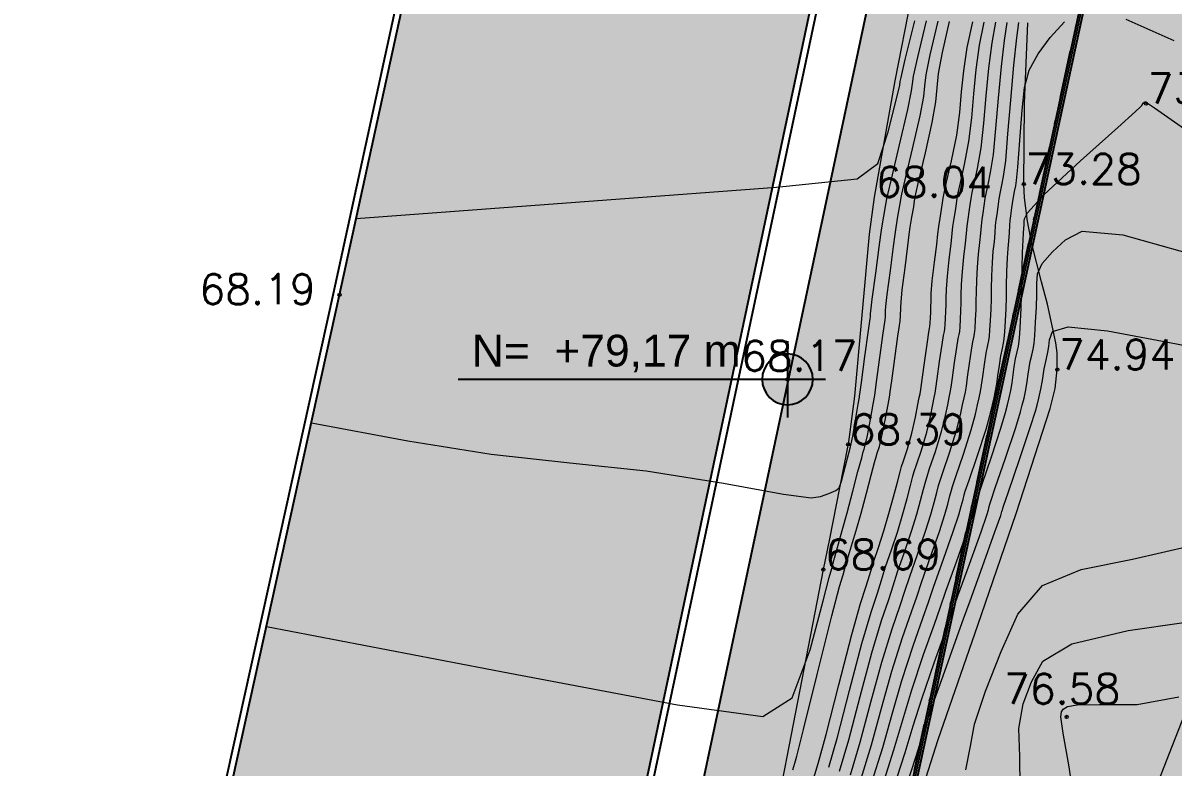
# Model space of a CAD drawing. Header units: inches. Extents: x 1286 to 7442, y -84 to 3420.
# Drawn here: x 1826.82 to 1863.02, y 208.4 to 231.84 of the extents above; entities that cross this region are included whole.
import ezdxf

# ---------------------------------------------------------------- set-up
doc = ezdxf.new("R2010")
doc.units = ezdxf.units.IN
doc.header["$LTSCALE"] = 3
doc.header["$MEASUREMENT"] = 0
doc.linetypes.add('DASHDOT', pattern=[1, 0.5, -0.25, 0, -0.25])
doc.layers.add('ARQ_ESQUADRIAS', color=3, linetype='Continuous', lineweight=5)
doc.layers.add('ARQ_TOPOGRAFIA', color=8, linetype='Continuous', lineweight=5)
for name, color, linetype in [('ARQ_HATCH', 8, 'Continuous'), ('ARQ_LIMITE', 6, 'DASHDOT'), ('ARQ_NÍVEIS', 160, 'Continuous'), ('ARQ_RUA', 250, 'Continuous'), ('ARQ_TEXTO', 133, 'Continuous')]:
    doc.layers.add(name, color=color, linetype=linetype)
doc.styles.add('1-500', font='arial.ttf', dxfattribs={"height": 1})
doc.styles.add('ROMAN', font='romans__.ttf', dxfattribs={"height": 0.75})

# ---------------------------------------------------------------- blocks, each defined once
blk = doc.blocks.new('n')
at = {"layer": 'ARQ_NÍVEIS'}
h = blk.add_hatch(color=256, dxfattribs=at)
h.dxf.hatch_style = 1
h.paths.add_polyline_path([(0.1, 0), (0, 0), (0, -0.1, 0.414214)])
h.paths.add_polyline_path([(0, 0.1, 0.414214), (-0.1, 0), (0, 0)])
blk.add_line((-0.15, 0), (1.2954, 0), dxfattribs=at)
at = {"layer": 'ARQ_NÍVEIS', "flags": 128}
blk.add_lwpolyline([(0, 0.15), (0, -0.15)], dxfattribs=at)
at = {"layer": 'ARQ_NÍVEIS'}
blk.add_circle((0, 0), 0.1, dxfattribs=at)

msp = doc.modelspace()

# ---------------------------------------------------------------- hatches: boundary and pattern name
at = {"layer": 'ARQ_HATCH', "transparency": 33554559}
h = msp.add_hatch(color=9, dxfattribs=at)
h.dxf.hatch_style = 1
edge = h.paths.add_edge_path()
edge.add_line((1806.504, 11.293), (1791.287, 14.6))
edge.add_line((1791.287, 14.6), (1796.219, 37.297))
edge.add_line((1796.219, 37.297), (1801.852, 63.155))
edge.add_line((1801.852, 63.155), (1809.764, 99.006))
edge.add_line((1809.764, 99.006), (1817.55, 134.379))
edge.add_line((1817.55, 134.379), (1822.677, 158.271))
edge.add_line((1822.677, 158.271), (1826.527, 176.002))
edge.add_line((1826.527, 176.002), (1831.586, 199.688))
edge.add_line((1831.586, 199.688), (1836.786, 223.275))
edge.add_line((1836.786, 223.275), (1840.065, 238.333))
edge.add_line((1840.065, 238.333), (1843.03, 252.125))
edge.add_line((1843.03, 252.125), (1845.037, 261.723))
edge.add_line((1845.037, 261.723), (1857.597, 260.472))
edge.add_line((1857.597, 260.472), (1840.84, 181.521))
edge.add_line((1840.84, 181.521), (1812.17, 46.849))
edge.add_arc((1816.083, 46.016), 4, 167.982, 267.2421)
edge.add_line((1815.89, 42.021), (1822.336, 41.71))
edge.add_line((1822.336, 41.71), (1842.888, 40.109))
edge.add_line((1842.888, 40.109), (1866.465, 39.914))
edge.add_line((1866.465, 39.914), (1866.158, 28.097))
edge.add_arc((1801.742, -6445.566), 6473.984, 89.4298998, 89.7323738)
edge.add_arc((1836.368, -252.101), 280.482, 90.89616, 92.2112)
edge.add_arc((1826.309, 8.433), 19.754, 92.2117, 97.167)
edge.add_arc((1828.171, -6.378), 34.681, 97.1673, 102.1246)
edge.add_arc((1826.384, 1.942), 26.172, 102.1247, 107.8305)
edge.add_arc((1827.748, -2.299), 30.626, 107.8305, 113.5369)
edge.add_arc((1820.807, 13.637), 13.245, 113.5372, 122.2153)
edge.add_arc((1820.855, 13.561), 13.334, 122.2153, 130.9005)
edge.add_arc((1820.51, 13.959), 12.807, 130.9005, 139.761)
edge.add_arc((1819.12, 15.135), 10.987, 139.7613, 148.6181)
edge.add_arc((1829.934, 8.54), 23.653, 148.6185, 154.6538)
edge.add_arc((1821.164, 12.694), 13.949, 154.6539, 160.6883)
edge.add_arc((1842.057, 5.372), 36.089, 160.6883, 164.439)
edge.add_arc((1835.687, 7.146), 29.476, 164.439, 168.1898)
edge.add_arc((1835.687, 7.146), 29.476, 168.1898, 171.912)
at = {"layer": 'ARQ_HATCH', "transparency": 33554534}
h = msp.add_hatch(color=124, dxfattribs=at)
h.dxf.hatch_style = 1
h.paths.add_polyline_path([(1862.415, 243.07), (1855.729, 243.289), (1842.542, 181.158), (1813.872, 46.487, 0.462383), (1815.974, 43.759), (1821.984, 43.469, 0.282847), (1824.976, 45.116), (1820.52, 45.132), (1819.731, 46.113), (1820.579, 50.022), (1821.002, 51.976)])
h = msp.add_hatch(color=124, dxfattribs=at)
h.dxf.hatch_style = 1
h.paths.add_polyline_path([(2009.917, 199.566), (2002.204, 209.665), (1990.773, 216.721), (1944.861, 233.38), (1920.697, 239.925), (1908.644, 241.353), (1862.514, 242.867), (1829.908, 92.41), (1845.859, 92.41), (1862.275, 148.835, -0.330467), (1864.173, 150.276), (1955.428, 151.28), (1955.437, 152.854), (2017.258, 152.854), (2016.956, 95.256), (1955.137, 95.636), (1955.142, 96.512), (1865.998, 97.062, -0.412407), (1865.004, 98.062), (1865.004, 92.51), (2015.225, 92.51, 0.41263), (2019.125, 96.389), (2019.452, 156.871), (2028.982, 160.101), (2029.767, 160.542), (2017.944, 181.551)])

# ---------------------------------------------------------------- linework, layer by layer
at = {"layer": 'ARQ_ESQUADRIAS'}
msp.add_lwpolyline([(1862.426, 242.86), (1821.056, 51.965), (1821.085, 51.958), (1862.455, 242.853)], dxfattribs=at)
at = {"layer": 'ARQ_LIMITE'}
msp.add_lwpolyline([(2056.769, 121.36), (2043.891, 127.382), (2037.172, 129.104), (2037.068, 147.977), (2018.123, 181.641), (2010.09, 199.669), (2002.341, 209.816), (1990.861, 216.902), (1967.983, 225.269), (1944.921, 233.571), (1920.735, 240.122), (1908.659, 241.553), (1862.415, 243.07), (1819.128, 43.327), (1856.893, 43.193), (1888.226, 42.531), (2013.662, 42.552), (2013.772, 51.782), (2018.174, 69.445), (2029.092, 73.439), (2033.345, 91.354), (2039.202, 93.554), (2044.83, 104.92), (2054.541, 109.975)], dxfattribs=at)
at = {"layer": 'ARQ_RUA'}
for points in [[(1791.091, 14.637), (1796.024, 37.339), (1801.656, 63.198), (1809.569, 99.049), (1817.355, 134.422), (1822.482, 158.313), (1826.332, 176.044), (1831.391, 199.73), (1836.591, 223.318), (1839.869, 238.375), (1842.834, 252.166), (1844.837, 261.743)], [(1791.287, 14.6), (1796.219, 37.297), (1801.852, 63.155), (1809.764, 99.006), (1817.55, 134.379), (1822.677, 158.271), (1826.527, 176.002), (1831.586, 199.688), (1836.786, 223.275), (1840.065, 238.333), (1843.03, 252.125), (1845.037, 261.723)], [(1862.372, 242.871), (1821.002, 51.976), (1821.139, 51.947), (1862.514, 242.867)]]:
    msp.add_lwpolyline(points, dxfattribs=at)
for points in [[(1826.873, 45.109, -0.334107), (1821.9, 41.731), (1815.89, 42.021, -0.462383), (1812.17, 46.849), (1840.84, 181.521), (1857.597, 260.472)], [(1826.661, 45.11, -0.330192), (1821.91, 41.931), (1815.9, 42.221, -0.462383), (1812.366, 46.807), (1841.035, 181.479), (1857.797, 260.452)], [(1824.976, 45.116, -0.282847), (1821.984, 43.469), (1815.974, 43.759, -0.462383), (1813.872, 46.487), (1842.542, 181.158), (1859.339, 260.298)]]:
    msp.add_lwpolyline(points, format="xyb", dxfattribs=at)
at = {"layer": 'ARQ_TOPOGRAFIA', "linetype": 'Continuous', "ltscale": 0.4}
for p, q in [((1855.023, 233.908, 67.484), (1854.261, 230.02, 67.772)), ((1858.347, 229.304, 73.082), (1858.448, 231.842, 72.885)), ((1854.261, 230.02, 67.772), (1853.618, 226.356, 68.042)), ((1858.327, 226.764, 73.279), (1858.347, 229.304, 73.082)), ((1858.344, 226.33, 73.4), (1858.327, 226.764, 73.279)), ((1853.618, 226.356, 68.042), (1853.46, 225.188, 68.095)), ((1858.437, 225.593, 73.607), (1858.344, 226.33, 73.4)), ((1858.578, 224.883, 73.809), (1858.437, 225.593, 73.607)), ((1853.46, 225.188, 68.095), (1853.225, 222.632, 68.21)), ((1858.883, 223.68, 74.156), (1858.578, 224.883, 73.809)), ((1859.071, 222.976, 74.359), (1858.883, 223.68, 74.156)), ((1853.225, 222.632, 68.21), (1852.992, 220.085, 68.325)), ((1859.331, 221.759, 74.707), (1859.071, 222.976, 74.359)), ((1859.373, 221.45, 74.793), (1859.331, 221.759, 74.707)), ((1859.38, 220.921, 74.94), (1859.373, 221.45, 74.793)), ((1859.308, 220.32, 74.951), (1859.38, 220.921, 74.94)), ((1859.155, 219.693, 74.963), (1859.308, 220.32, 74.951)), ((1852.992, 220.085, 68.325), (1852.797, 218.563, 68.394)), ((1858.09, 216.386, 75.029), (1859.155, 219.693, 74.963)), ((1852.791, 218.531, 68.396), (1852.526, 217.199, 68.496)), ((1852.797, 218.563, 68.394), (1852.791, 218.531, 68.396)), ((1852.526, 217.199, 68.496), (1852.205, 215.587, 68.616)), ((1856.874, 212.864, 75.1), (1858.09, 216.386, 75.029)), ((1852.205, 215.587, 68.616), (1852.014, 214.62, 68.688)), ((1852.014, 214.62, 68.688), (1850.861, 208.726, 69.07)), ((1862.465, 207.679, 76.956), (1864.704, 213.459, 75.926)), ((1855.631, 209.27, 75.172), (1856.874, 212.864, 75.1)), ((1854.453, 205.616, 75.244), (1855.631, 209.27, 75.172)), ((1850.861, 208.726, 69.07), (1848.954, 198.9, 69.706))]:
    msp.add_line(p, q, dxfattribs=at)
at = {"layer": 'ARQ_TOPOGRAFIA', "ltscale": 0.4}
for p, q in [((1854.596, 230.684), (1854.899, 231.909)), ((1854.986, 230.76), (1855.263, 231.902)), ((1855.376, 230.835), (1855.626, 231.895)), ((1855.766, 230.911), (1855.99, 231.888)), ((1856.546, 231.063), (1856.716, 231.875)), ((1856.936, 231.138), (1857.08, 231.868)), ((1857.326, 231.214), (1857.443, 231.861)), ((1857.716, 231.29), (1857.806, 231.855)), ((1858.106, 231.365), (1858.17, 231.848)), ((1859.151, 231.383), (1859.602, 231.872)), ((1861.542, 231.956), (1863.053, 231.288)), ((1858.015, 230.505), (1858.106, 231.365)), ((1858.777, 230.866), (1859.151, 231.383)), ((1856.435, 230.333), (1856.546, 231.063)), ((1856.83, 230.376), (1856.936, 231.138)), ((1857.225, 230.419), (1857.326, 231.214)), ((1857.62, 230.462), (1857.716, 231.29)), ((1854.461, 230.118), (1854.596, 230.684)), ((1854.856, 230.161), (1854.986, 230.76)), ((1855.251, 230.204), (1855.376, 230.835)), ((1855.645, 230.247), (1855.766, 230.911)), ((1858.496, 230.353), (1858.777, 230.866)), ((1855.596, 229.797), (1855.645, 230.247)), ((1856.369, 229.668), (1856.435, 230.333)), ((1856.755, 229.603), (1856.83, 230.376)), ((1857.141, 229.539), (1857.225, 230.419)), ((1857.527, 229.474), (1857.62, 230.462)), ((1857.914, 229.41), (1858.015, 230.505)), ((1858.349, 229.808), (1858.496, 230.353)), ((1854.312, 229.409), (1854.418, 229.878)), ((1854.418, 229.878), (1854.437, 229.991)), ((1854.437, 229.991), (1854.461, 230.118)), ((1854.795, 229.696), (1854.824, 229.926)), ((1854.824, 229.926), (1854.856, 230.161)), ((1855.21, 229.861), (1855.251, 230.204)), ((1854.674, 229.112), (1854.795, 229.696)), ((1855.059, 228.91), (1855.174, 229.527)), ((1855.174, 229.527), (1855.21, 229.861)), ((1855.553, 229.358), (1855.596, 229.797)), ((1856.311, 229.019), (1856.369, 229.668)), ((1856.69, 228.849), (1856.755, 229.603)), ((1857.07, 228.68), (1857.141, 229.539)), ((1858.274, 229.091), (1858.349, 229.808)), ((1854.06, 228.406), (1854.312, 229.409)), ((1855.445, 228.708), (1855.553, 229.358)), ((1857.449, 228.51), (1857.527, 229.474)), ((1857.828, 228.341), (1857.914, 229.41)), ((1861.846, 229.048), (1861.989, 229.181)), ((1861.989, 229.181), (1862.042, 229.242)), ((1862.042, 229.242), (1862.076, 229.288)), ((1862.076, 229.288), (1862.097, 229.318)), ((1862.097, 229.318), (1862.111, 229.336)), ((1862.111, 229.336), (1862.122, 229.349)), ((1862.122, 229.349), (1862.137, 229.355)), ((1862.137, 229.355), (1862.161, 229.351)), ((1862.161, 229.351), (1862.19, 229.338)), ((1862.173, 229.299), (1862.173, 229.299)), ((1862.19, 229.338), (1862.221, 229.317)), ((1862.221, 229.317), (1862.246, 229.296)), ((1862.246, 229.296), (1862.26, 229.285)), ((1862.26, 229.285), (1862.269, 229.278)), ((1862.269, 229.278), (1862.279, 229.271)), ((1862.279, 229.271), (1862.287, 229.266)), ((1862.287, 229.266), (1862.309, 229.25)), ((1862.309, 229.25), (1862.435, 229.162)), ((1862.435, 229.162), (1862.857, 228.868)), ((1854.415, 227.997), (1854.674, 229.112)), ((1854.824, 227.873), (1855.059, 228.91)), ((1856.215, 228.305), (1856.311, 229.019)), ((1856.6, 228.103), (1856.69, 228.849)), ((1858.204, 228.14), (1858.274, 229.091)), ((1861.283, 228.547), (1861.846, 229.048)), ((1862.857, 228.868), (1864.105, 227.996)), ((1855.234, 227.748), (1855.445, 228.708)), ((1856.985, 227.901), (1857.07, 228.68)), ((1857.37, 227.699), (1857.449, 228.51)), ((1860.11, 227.497), (1861.283, 228.547)), ((1853.727, 227.407), (1854.06, 228.406)), ((1856.053, 227.499), (1856.215, 228.305)), ((1856.462, 227.375), (1856.6, 228.103)), ((1857.756, 227.497), (1857.828, 228.341)), ((1858.141, 227.295), (1858.204, 228.14)), ((1854.157, 226.919), (1854.415, 227.997)), ((1854.591, 226.895), (1854.824, 227.873)), ((1855.026, 226.871), (1855.234, 227.748)), ((1856.872, 227.25), (1856.985, 227.901)), ((1853.076, 226.925), (1853.727, 227.407)), ((1855.896, 226.824), (1856.053, 227.499)), ((1856.33, 226.8), (1856.462, 227.375)), ((1857.281, 227.126), (1857.37, 227.699)), ((1857.691, 227.001), (1857.756, 227.497)), ((1858.954, 226.422), (1860.11, 227.497)), ((1856.765, 226.776), (1856.872, 227.25)), ((1857.2, 226.753), (1857.281, 227.126)), ((1857.635, 226.729), (1857.691, 227.001)), ((1858.1, 226.877), (1858.141, 227.295)), ((1845.199, 226.265), (1850.545, 226.667)), ((1850.545, 226.667), (1853.076, 226.925)), ((1854.042, 226.439), (1854.157, 226.919)), ((1854.485, 226.449), (1854.591, 226.895)), ((1854.929, 226.459), (1855.026, 226.871)), ((1855.816, 226.478), (1855.896, 226.824)), ((1856.259, 226.488), (1856.33, 226.8)), ((1856.703, 226.498), (1856.765, 226.776)), ((1857.146, 226.508), (1857.2, 226.753)), ((1857.59, 226.518), (1857.635, 226.729)), ((1858.033, 226.527), (1858.07, 226.705)), ((1858.07, 226.705), (1858.1, 226.877)), ((1858.327, 226.764), (1858.327, 226.764)), ((1837.31, 225.678), (1845.199, 226.265)), ((1853.984, 226.125), (1854.015, 226.303)), ((1854.015, 226.303), (1854.022, 226.351)), ((1854.022, 226.351), (1854.042, 226.439)), ((1854.422, 226.085), (1854.452, 226.27)), ((1854.452, 226.27), (1854.463, 226.344)), ((1854.463, 226.344), (1854.485, 226.449)), ((1854.89, 226.238), (1854.904, 226.338)), ((1854.904, 226.338), (1854.929, 226.459)), ((1855.765, 226.173), (1855.787, 226.324)), ((1855.787, 226.324), (1855.816, 226.478)), ((1856.202, 226.14), (1856.228, 226.318)), ((1856.228, 226.318), (1856.259, 226.488)), ((1856.64, 226.108), (1856.669, 226.311)), ((1856.669, 226.311), (1856.703, 226.498)), ((1857.077, 226.075), (1857.11, 226.304)), ((1857.11, 226.304), (1857.146, 226.508)), ((1857.515, 226.043), (1857.551, 226.298)), ((1857.551, 226.298), (1857.59, 226.518)), ((1857.952, 226.01), (1857.992, 226.291)), ((1857.992, 226.291), (1858.033, 226.527)), ((1858.438, 225.854), (1858.954, 226.422)), ((1853.92, 225.756), (1853.984, 226.125)), ((1854.362, 225.74), (1854.422, 226.085)), ((1854.805, 225.724), (1854.859, 226.045)), ((1854.859, 226.045), (1854.89, 226.238)), ((1855.689, 225.693), (1855.734, 225.965)), ((1855.734, 225.965), (1855.765, 226.173)), ((1856.131, 225.677), (1856.171, 225.924)), ((1856.171, 225.924), (1856.202, 226.14)), ((1856.608, 225.884), (1856.64, 226.108)), ((1857.046, 225.844), (1857.077, 226.075)), ((1857.483, 225.804), (1857.515, 226.043)), ((1857.92, 225.764), (1857.952, 226.01)), ((1853.857, 225.389), (1853.92, 225.756)), ((1854.304, 225.397), (1854.362, 225.74)), ((1854.752, 225.406), (1854.805, 225.724)), ((1855.648, 225.423), (1855.689, 225.693)), ((1856.095, 225.432), (1856.131, 225.677)), ((1856.543, 225.44), (1856.574, 225.661)), ((1856.574, 225.661), (1856.608, 225.884)), ((1856.991, 225.449), (1857.016, 225.645)), ((1857.016, 225.645), (1857.046, 225.844)), ((1857.438, 225.457), (1857.458, 225.629)), ((1857.458, 225.629), (1857.483, 225.804)), ((1857.886, 225.466), (1857.9, 225.613)), ((1857.9, 225.613), (1857.92, 225.764)), ((1858.334, 225.475), (1858.342, 225.59)), ((1858.342, 225.59), (1858.35, 225.665)), ((1858.35, 225.665), (1858.438, 225.854)), ((1853.822, 225.164), (1853.857, 225.389)), ((1854.223, 224.794), (1854.271, 225.172)), ((1854.271, 225.172), (1854.304, 225.397)), ((1854.677, 224.816), (1854.721, 225.179)), ((1854.721, 225.179), (1854.752, 225.406)), ((1855.584, 224.859), (1855.621, 225.194)), ((1855.621, 225.194), (1855.648, 225.423)), ((1856.037, 224.881), (1856.071, 225.202)), ((1856.071, 225.202), (1856.095, 225.432)), ((1856.491, 224.903), (1856.521, 225.21)), ((1856.521, 225.21), (1856.543, 225.44)), ((1856.944, 224.925), (1856.971, 225.217)), ((1856.971, 225.217), (1856.991, 225.449)), ((1857.398, 224.947), (1857.42, 225.225)), ((1857.42, 225.225), (1857.438, 225.457)), ((1857.851, 224.968), (1857.87, 225.232)), ((1857.87, 225.232), (1857.886, 225.466)), ((1858.305, 224.99), (1858.32, 225.24)), ((1858.32, 225.24), (1858.334, 225.475)), ((1859.639, 225.002), (1860.158, 225.278)), ((1860.158, 225.278), (1861.445, 225.164)), ((1853.77, 224.772), (1853.822, 225.164)), ((1854.588, 224.129), (1854.677, 224.816)), ((1855.514, 224.302), (1855.584, 224.859)), ((1855.977, 224.388), (1856.037, 224.881)), ((1856.44, 224.474), (1856.491, 224.903)), ((1856.903, 224.56), (1856.944, 224.925)), ((1857.366, 224.646), (1857.398, 224.947)), ((1857.829, 224.732), (1857.851, 224.968)), ((1858.282, 224.583), (1858.292, 224.819)), ((1858.292, 224.819), (1858.305, 224.99)), ((1859.226, 224.629), (1859.639, 225.002)), ((1861.445, 225.164), (1863.936, 224.467)), ((1853.663, 223.957), (1853.77, 224.772)), ((1854.126, 224.043), (1854.223, 224.794)), ((1856.391, 224.006), (1856.44, 224.474)), ((1856.864, 224.15), (1856.903, 224.56)), ((1857.337, 224.295), (1857.366, 224.646)), ((1857.809, 224.439), (1857.829, 224.732)), ((1858.271, 224.151), (1858.282, 224.583)), ((1858.899, 224.261), (1859.226, 224.629)), ((1854.501, 223.429), (1854.588, 224.129)), ((1855.446, 223.718), (1855.514, 224.302)), ((1855.919, 223.862), (1855.977, 224.388)), ((1856.842, 223.735), (1856.864, 224.15)), ((1857.319, 223.874), (1857.337, 224.295)), ((1857.795, 224.013), (1857.809, 224.439)), ((1858.262, 223.657), (1858.271, 224.151)), ((1858.76, 223.939), (1858.899, 224.261)), ((1853.555, 223.141), (1853.663, 223.957)), ((1854.028, 223.285), (1854.126, 224.043)), ((1855.413, 223.32), (1855.446, 223.718)), ((1855.89, 223.458), (1855.919, 223.862)), ((1856.366, 223.597), (1856.391, 224.006)), ((1856.834, 223.367), (1856.842, 223.735)), ((1857.31, 223.464), (1857.319, 223.874)), ((1857.786, 223.56), (1857.795, 224.013)), ((1858.736, 223.631), (1858.76, 223.939)), ((1854.461, 223.043), (1854.501, 223.429)), ((1855.882, 223.173), (1855.89, 223.458)), ((1856.358, 223.27), (1856.366, 223.597)), ((1856.829, 223.075), (1856.834, 223.367)), ((1857.305, 223.133), (1857.31, 223.464)), ((1857.78, 223.192), (1857.786, 223.56)), ((1858.256, 223.25), (1858.262, 223.657)), ((1858.731, 223.293), (1858.736, 223.631)), ((1836.787, 223.276), (1836.787, 223.276)), ((1853.508, 222.765), (1853.555, 223.141)), ((1853.984, 222.904), (1854.028, 223.285)), ((1854.453, 222.882), (1854.461, 223.043)), ((1855.403, 222.9), (1855.405, 223.076)), ((1855.405, 223.076), (1855.413, 223.32)), ((1855.878, 222.958), (1855.882, 223.173)), ((1856.347, 222.778), (1856.354, 223.016)), ((1856.354, 223.016), (1856.358, 223.27)), ((1856.822, 222.8), (1856.829, 223.075)), ((1857.296, 222.822), (1857.305, 223.133)), ((1857.771, 222.844), (1857.78, 223.192)), ((1858.245, 222.866), (1858.256, 223.25)), ((1858.72, 222.888), (1858.731, 223.293)), ((1853.499, 222.621), (1853.5, 222.645)), ((1853.5, 222.645), (1853.501, 222.666)), ((1853.501, 222.688), (1853.508, 222.765)), ((1853.501, 222.666), (1853.501, 222.688)), ((1853.972, 222.602), (1853.975, 222.667)), ((1853.975, 222.667), (1853.976, 222.724)), ((1853.976, 222.724), (1853.977, 222.785)), ((1853.977, 222.785), (1853.984, 222.904)), ((1854.444, 222.583), (1854.449, 222.689)), ((1854.449, 222.689), (1854.452, 222.783)), ((1854.452, 222.783), (1854.453, 222.882)), ((1855.389, 222.546), (1855.398, 222.733)), ((1855.398, 222.733), (1855.403, 222.9)), ((1855.862, 222.527), (1855.873, 222.755)), ((1855.873, 222.755), (1855.878, 222.958)), ((1856.335, 222.508), (1856.347, 222.778)), ((1856.807, 222.489), (1856.822, 222.8)), ((1857.28, 222.47), (1857.296, 222.822)), ((1857.752, 222.452), (1857.771, 222.844)), ((1858.225, 222.433), (1858.245, 222.866)), ((1858.698, 222.414), (1858.72, 222.888)), ((1853.436, 222.153), (1853.486, 222.518)), ((1853.486, 222.518), (1853.495, 222.579)), ((1853.495, 222.579), (1853.497, 222.587)), ((1853.497, 222.587), (1853.498, 222.6)), ((1853.498, 222.6), (1853.499, 222.621)), ((1853.899, 222.064), (1853.949, 222.414)), ((1853.949, 222.414), (1853.961, 222.486)), ((1853.961, 222.486), (1853.965, 222.51)), ((1853.965, 222.51), (1853.968, 222.545)), ((1853.968, 222.545), (1853.972, 222.602)), ((1854.362, 221.975), (1854.412, 222.31)), ((1854.412, 222.31), (1854.427, 222.394)), ((1854.427, 222.394), (1854.433, 222.433)), ((1854.433, 222.433), (1854.438, 222.49)), ((1854.438, 222.49), (1854.444, 222.583)), ((1855.358, 222.21), (1855.37, 222.278)), ((1855.37, 222.278), (1855.379, 222.38)), ((1855.379, 222.38), (1855.389, 222.546)), ((1855.838, 222.201), (1855.849, 222.325)), ((1855.849, 222.325), (1855.862, 222.527)), ((1856.307, 222.124), (1856.32, 222.269)), ((1856.32, 222.269), (1856.335, 222.508)), ((1856.79, 222.214), (1856.807, 222.489)), ((1857.26, 222.159), (1857.28, 222.47)), ((1857.731, 222.104), (1857.752, 222.452)), ((1858.201, 222.049), (1858.225, 222.433)), ((1858.671, 221.994), (1858.698, 222.414)), ((1853.326, 221.333), (1853.436, 222.153)), ((1853.796, 221.301), (1853.899, 222.064)), ((1854.266, 221.269), (1854.362, 221.975)), ((1855.289, 221.797), (1855.337, 222.102)), ((1855.337, 222.102), (1855.358, 222.21)), ((1855.752, 221.707), (1855.8, 221.998)), ((1855.8, 221.998), (1855.824, 222.117)), ((1855.824, 222.117), (1855.838, 222.201)), ((1856.262, 221.894), (1856.29, 222.025)), ((1856.29, 222.025), (1856.307, 222.124)), ((1856.725, 221.79), (1856.756, 221.933)), ((1856.756, 221.933), (1856.775, 222.046)), ((1856.775, 222.046), (1856.79, 222.214)), ((1857.222, 221.841), (1857.243, 221.969)), ((1857.243, 221.969), (1857.26, 222.159)), ((1857.712, 221.892), (1857.731, 222.104)), ((1858.18, 221.814), (1858.201, 222.049)), ((1858.649, 221.737), (1858.671, 221.994)), ((1859.137, 221.855), (1859.225, 222.116)), ((1859.225, 222.116), (1859.727, 222.264)), ((1859.727, 222.264), (1860.96, 222.136)), ((1860.96, 222.136), (1862.859, 221.781)), ((1855.206, 221.204), (1855.289, 221.797)), ((1855.676, 221.172), (1855.752, 221.707)), ((1856.146, 221.14), (1856.215, 221.618)), ((1856.215, 221.618), (1856.262, 221.894)), ((1856.678, 221.529), (1856.725, 221.79)), ((1857.141, 221.44), (1857.188, 221.686)), ((1857.188, 221.686), (1857.222, 221.841)), ((1857.605, 221.351), (1857.651, 221.582)), ((1857.651, 221.582), (1857.688, 221.748)), ((1857.688, 221.748), (1857.712, 221.892)), ((1858.113, 221.478), (1858.154, 221.656)), ((1858.154, 221.656), (1858.18, 221.814)), ((1858.576, 221.374), (1858.619, 221.564)), ((1858.619, 221.564), (1858.649, 221.737)), ((1859.085, 221.472), (1859.116, 221.649)), ((1859.116, 221.649), (1859.137, 221.855)), ((1862.859, 221.781), (1865.162, 221.331)), ((1853.215, 220.513), (1853.326, 221.333)), ((1853.693, 220.537), (1853.796, 221.301)), ((1854.171, 220.561), (1854.266, 221.269)), ((1855.126, 220.609), (1855.206, 221.204)), ((1856.617, 221.108), (1856.678, 221.529)), ((1857.087, 221.076), (1857.141, 221.44)), ((1857.557, 221.044), (1857.605, 221.351)), ((1858.027, 221.011), (1858.068, 221.262)), ((1858.068, 221.262), (1858.113, 221.478)), ((1858.531, 221.172), (1858.576, 221.374)), ((1858.994, 221.083), (1859.039, 221.27)), ((1859.039, 221.27), (1859.085, 221.472)), ((1855.603, 220.632), (1855.676, 221.172)), ((1856.081, 220.656), (1856.146, 221.14)), ((1856.558, 220.68), (1856.617, 221.108)), ((1857.036, 220.704), (1857.087, 221.076)), ((1857.513, 220.728), (1857.557, 221.044)), ((1857.991, 220.752), (1858.027, 221.011)), ((1858.468, 220.776), (1858.497, 220.979)), ((1858.497, 220.979), (1858.531, 221.172)), ((1858.946, 220.8), (1858.967, 220.947)), ((1858.967, 220.947), (1858.994, 221.083)), ((1859.38, 220.921), (1859.38, 220.921)), ((1850.889, 220.611), (1850.889, 220.611)), ((1853.167, 220.15), (1853.215, 220.513)), ((1853.646, 220.185), (1853.693, 220.537)), ((1854.124, 220.221), (1854.171, 220.561)), ((1855.082, 220.292), (1855.126, 220.609)), ((1855.561, 220.327), (1855.603, 220.632)), ((1856.04, 220.363), (1856.081, 220.656)), ((1856.519, 220.398), (1856.558, 220.68)), ((1856.998, 220.434), (1857.036, 220.704)), ((1857.439, 220.248), (1857.477, 220.469)), ((1857.477, 220.469), (1857.513, 220.728)), ((1857.914, 220.265), (1857.956, 220.505)), ((1857.956, 220.505), (1857.991, 220.752)), ((1858.39, 220.283), (1858.435, 220.54)), ((1858.435, 220.54), (1858.468, 220.776)), ((1858.865, 220.3), (1858.914, 220.576)), ((1858.914, 220.576), (1858.946, 220.8)), ((1853.158, 220.091), (1853.167, 220.15)), ((1853.622, 220.05), (1853.634, 220.109)), ((1853.634, 220.109), (1853.646, 220.185)), ((1854.093, 220.047), (1854.11, 220.126)), ((1854.11, 220.126), (1854.124, 220.221)), ((1855.035, 220.042), (1855.061, 220.161)), ((1855.061, 220.161), (1855.082, 220.292)), ((1855.506, 220.039), (1855.536, 220.178)), ((1855.536, 220.178), (1855.561, 220.327)), ((1855.977, 220.037), (1856.012, 220.196)), ((1856.012, 220.196), (1856.04, 220.363)), ((1856.448, 220.034), (1856.487, 220.213)), ((1856.487, 220.213), (1856.519, 220.398)), ((1856.919, 220.032), (1856.963, 220.231)), ((1856.963, 220.231), (1856.998, 220.434)), ((1857.39, 220.029), (1857.439, 220.248)), ((1857.861, 220.027), (1857.914, 220.265)), ((1858.332, 220.024), (1858.39, 220.283)), ((1858.803, 220.022), (1858.865, 220.3)), ((1853.027, 219.327), (1853.113, 219.828)), ((1853.113, 219.828), (1853.151, 220.052)), ((1853.151, 220.052), (1853.158, 220.091)), ((1853.499, 219.351), (1853.582, 219.826)), ((1853.582, 219.826), (1853.622, 220.05)), ((1853.972, 219.375), (1854.052, 219.824)), ((1854.052, 219.824), (1854.093, 220.047)), ((1854.917, 219.423), (1854.991, 219.819)), ((1854.991, 219.819), (1855.035, 220.042)), ((1855.389, 219.447), (1855.46, 219.817)), ((1855.46, 219.817), (1855.506, 220.039)), ((1855.862, 219.471), (1855.93, 219.814)), ((1855.93, 219.814), (1855.977, 220.037)), ((1856.335, 219.495), (1856.4, 219.812)), ((1856.4, 219.812), (1856.448, 220.034)), ((1856.807, 219.519), (1856.869, 219.809)), ((1856.869, 219.809), (1856.919, 220.032)), ((1857.28, 219.543), (1857.339, 219.807)), ((1857.339, 219.807), (1857.39, 220.029)), ((1857.752, 219.567), (1857.808, 219.805)), ((1857.808, 219.805), (1857.861, 220.027)), ((1858.225, 219.591), (1858.278, 219.802)), ((1858.278, 219.802), (1858.332, 220.024)), ((1858.697, 219.615), (1858.747, 219.8)), ((1858.747, 219.8), (1858.803, 220.022)), ((1853.872, 218.871), (1853.972, 219.375)), ((1854.805, 218.922), (1854.917, 219.423)), ((1855.271, 218.947), (1855.389, 219.447)), ((1855.738, 218.972), (1855.862, 219.471)), ((1856.204, 218.997), (1856.335, 219.495)), ((1856.671, 219.022), (1856.807, 219.519)), ((1857.137, 219.047), (1857.28, 219.543)), ((1857.604, 219.072), (1857.752, 219.567)), ((1858.07, 219.097), (1858.225, 219.591)), ((1858.536, 219.122), (1858.697, 219.615)), ((1835.899, 219.247), (1838.937, 218.672)), ((1852.939, 218.821), (1853.027, 219.327)), ((1853.406, 218.846), (1853.499, 219.351)), ((1856.424, 218.254), (1856.671, 219.022)), ((1856.865, 218.213), (1857.137, 219.047)), ((1857.306, 218.171), (1857.604, 219.072)), ((1857.747, 218.13), (1858.07, 219.097)), ((1858.188, 218.089), (1858.536, 219.122)), ((1838.937, 218.672), (1841.56, 218.256)), ((1852.896, 218.585), (1852.939, 218.821)), ((1853.337, 218.544), (1853.406, 218.846)), ((1853.778, 218.502), (1853.872, 218.871)), ((1854.66, 218.42), (1854.805, 218.922)), ((1855.101, 218.378), (1855.271, 218.947)), ((1855.542, 218.337), (1855.738, 218.972)), ((1855.983, 218.296), (1856.204, 218.997)), ((1852.797, 218.563), (1852.797, 218.563)), ((1852.818, 218.286), (1852.871, 218.487)), ((1852.871, 218.487), (1852.883, 218.532)), ((1852.883, 218.532), (1852.896, 218.585)), ((1853.222, 218.141), (1853.272, 218.331)), ((1853.272, 218.331), (1853.296, 218.41)), ((1853.296, 218.41), (1853.337, 218.544)), ((1853.674, 218.176), (1853.71, 218.288)), ((1853.71, 218.288), (1853.778, 218.502)), ((1854.536, 218.044), (1854.66, 218.42)), ((1854.949, 217.922), (1855.101, 218.378)), ((1855.362, 217.8), (1855.542, 218.337)), ((1855.775, 217.678), (1855.983, 218.296)), ((1841.56, 218.256), (1844.037, 217.986)), ((1844.037, 217.986), (1846.439, 217.727)), ((1852.702, 217.847), (1852.818, 218.286)), ((1853.106, 217.705), (1853.222, 218.141)), ((1853.52, 217.596), (1853.625, 217.995)), ((1853.625, 217.995), (1853.674, 218.176)), ((1854.477, 217.865), (1854.536, 218.044)), ((1856.188, 217.556), (1856.424, 218.254)), ((1856.602, 217.434), (1856.865, 218.213)), ((1857.015, 217.312), (1857.306, 218.171)), ((1857.428, 217.19), (1857.747, 218.13)), ((1857.841, 217.068), (1858.188, 218.089)), ((1846.439, 217.727), (1848.869, 217.341)), ((1852.585, 217.406), (1852.702, 217.847)), ((1852.942, 217.086), (1853.106, 217.705)), ((1853.369, 217.028), (1853.52, 217.596)), ((1854.346, 217.377), (1854.433, 217.704)), ((1854.433, 217.704), (1854.477, 217.865)), ((1854.837, 217.559), (1854.878, 217.709)), ((1854.878, 217.709), (1854.949, 217.922)), ((1855.28, 217.553), (1855.362, 217.8)), ((1855.681, 217.398), (1855.775, 217.678)), ((1848.869, 217.341), (1850.764, 216.999)), ((1852.516, 217.192), (1852.585, 217.406)), ((1854.223, 216.912), (1854.346, 217.377)), ((1854.65, 216.854), (1854.759, 217.268)), ((1854.759, 217.268), (1854.837, 217.559)), ((1855.173, 217.158), (1855.24, 217.413)), ((1855.24, 217.413), (1855.28, 217.553)), ((1855.586, 217.049), (1855.644, 217.268)), ((1855.644, 217.268), (1855.681, 217.398)), ((1856.048, 217.122), (1856.083, 217.242)), ((1856.083, 217.242), (1856.188, 217.556)), ((1856.484, 217.087), (1856.602, 217.434)), ((1856.886, 216.931), (1857.015, 217.312)), ((1850.764, 216.999), (1851.635, 216.881)), ((1851.635, 216.881), (1851.927, 216.926)), ((1851.927, 216.926), (1852.183, 217.021)), ((1852.183, 217.021), (1852.408, 217.111)), ((1852.408, 217.111), (1852.516, 217.192)), ((1852.762, 216.406), (1852.942, 217.086)), ((1853.201, 216.398), (1853.369, 217.028)), ((1854.081, 216.383), (1854.223, 216.912)), ((1854.52, 216.375), (1854.65, 216.854)), ((1855.077, 216.796), (1855.173, 217.158)), ((1855.504, 216.738), (1855.586, 217.049)), ((1855.931, 216.68), (1855.999, 216.939)), ((1855.999, 216.939), (1856.048, 217.122)), ((1856.413, 216.83), (1856.452, 216.977)), ((1856.452, 216.977), (1856.484, 217.087)), ((1856.855, 216.831), (1856.886, 216.931)), ((1857.287, 216.775), (1857.428, 217.19)), ((1857.689, 216.62), (1857.841, 217.068)), ((1854.96, 216.368), (1855.077, 216.796)), ((1855.4, 216.36), (1855.504, 216.738)), ((1855.839, 216.352), (1855.931, 216.68)), ((1856.279, 216.344), (1856.357, 216.622)), ((1856.357, 216.622), (1856.413, 216.83)), ((1856.719, 216.337), (1856.784, 216.563)), ((1856.784, 216.563), (1856.826, 216.721)), ((1856.826, 216.721), (1856.855, 216.831)), ((1857.159, 216.329), (1857.211, 216.505)), ((1857.211, 216.505), (1857.239, 216.611)), ((1857.239, 216.611), (1857.259, 216.685)), ((1857.259, 216.685), (1857.287, 216.775)), ((1857.638, 216.447), (1857.653, 216.502)), ((1857.653, 216.502), (1857.663, 216.54)), ((1857.663, 216.54), (1857.689, 216.62)), ((1852.611, 215.85), (1852.762, 216.406)), ((1853.048, 215.846), (1853.201, 216.398)), ((1853.922, 215.839), (1854.081, 216.383)), ((1854.359, 215.835), (1854.52, 216.375)), ((1854.795, 215.831), (1854.96, 216.368)), ((1855.232, 215.827), (1855.4, 216.36)), ((1855.669, 215.823), (1855.839, 216.352)), ((1856.106, 215.819), (1856.279, 216.344)), ((1856.543, 215.816), (1856.719, 216.337)), ((1856.98, 215.812), (1857.159, 216.329)), ((1857.417, 215.808), (1857.598, 216.321)), ((1857.598, 216.321), (1857.638, 216.447)), ((1852.523, 215.543), (1852.611, 215.85)), ((1852.932, 215.468), (1853.048, 215.846)), ((1853.75, 215.318), (1853.922, 215.839)), ((1854.16, 215.243), (1854.359, 215.835)), ((1854.569, 215.168), (1854.795, 215.831)), ((1854.978, 215.093), (1855.232, 215.827)), ((1855.387, 215.019), (1855.669, 215.823)), ((1855.796, 214.944), (1856.106, 215.819)), ((1856.205, 214.869), (1856.543, 215.816)), ((1856.614, 214.794), (1856.98, 215.812)), ((1857.024, 214.719), (1857.417, 215.808)), ((1852.456, 215.312), (1852.523, 215.543)), ((1852.835, 215.16), (1852.932, 215.468)), ((1852.366, 214.981), (1852.456, 215.312)), ((1852.736, 214.807), (1852.835, 215.16)), ((1853.595, 214.855), (1853.75, 215.318)), ((1853.974, 214.702), (1854.16, 215.243)), ((1854.354, 214.55), (1854.569, 215.168)), ((1854.734, 214.397), (1854.978, 215.093)), ((1861.745, 214.948), (1863.568, 215.363)), ((1852.279, 214.654), (1852.366, 214.981)), ((1852.638, 214.459), (1852.736, 214.807)), ((1853.475, 214.46), (1853.595, 214.855)), ((1853.844, 214.287), (1853.974, 214.702)), ((1855.113, 214.245), (1855.387, 215.019)), ((1855.493, 214.093), (1855.796, 214.944)), ((1855.873, 213.94), (1856.205, 214.869)), ((1856.252, 213.788), (1856.614, 214.794)), ((1856.632, 213.635), (1857.024, 214.719)), ((1860.131, 214.618), (1861.745, 214.948)), ((1852.013, 213.632), (1852.201, 214.372)), ((1852.014, 214.62), (1852.014, 214.62)), ((1852.201, 214.372), (1852.279, 214.654)), ((1852.526, 214.083), (1852.638, 214.459)), ((1853.356, 214.069), (1853.475, 214.46)), ((1854.214, 214.113), (1854.354, 214.55)), ((1854.583, 213.94), (1854.734, 214.397)), ((1858.912, 214.118), (1860.131, 214.618)), ((1852.283, 213.16), (1852.526, 214.083)), ((1853.188, 213.549), (1853.356, 214.069)), ((1853.715, 213.874), (1853.844, 214.287)), ((1854.074, 213.679), (1854.214, 214.113)), ((1854.953, 213.766), (1855.113, 214.245)), ((1855.322, 213.593), (1855.493, 214.093)), ((1858.14, 213.217), (1858.912, 214.118)), ((1851.604, 212.089), (1852.013, 213.632)), ((1853.519, 213.283), (1853.715, 213.874)), ((1853.85, 213.016), (1854.074, 213.679)), ((1854.434, 213.484), (1854.583, 213.94)), ((1854.793, 213.289), (1854.953, 213.766)), ((1855.152, 213.094), (1855.322, 213.593)), ((1855.692, 213.419), (1855.873, 213.94)), ((1856.061, 213.246), (1856.252, 213.788)), ((1856.431, 213.072), (1856.632, 213.635)), ((1852.911, 212.579), (1853.188, 213.549)), ((1853.225, 212.289), (1853.519, 213.283)), ((1854.181, 212.749), (1854.434, 213.484)), ((1854.512, 212.482), (1854.793, 213.289)), ((1855.511, 212.899), (1855.692, 213.419)), ((1855.87, 212.704), (1856.061, 213.246)), ((1851.834, 211.361), (1852.283, 213.16)), ((1853.54, 211.999), (1853.85, 213.016)), ((1854.843, 212.215), (1855.152, 213.094)), ((1855.173, 211.949), (1855.511, 212.899)), ((1856.229, 212.509), (1856.431, 213.072)), ((1857.61, 212.036), (1858.14, 213.217)), ((1861.608, 212.698), (1863.364, 212.95)), ((1834.484, 212.83), (1842.144, 211.352)), ((1852.504, 210.992), (1852.911, 212.579)), ((1853.854, 211.708), (1854.181, 212.749)), ((1855.504, 211.682), (1855.87, 212.704)), ((1855.835, 211.415), (1856.229, 212.509)), ((1859.839, 212.284), (1861.608, 212.698)), ((1852.838, 210.808), (1853.225, 212.289)), ((1854.168, 211.418), (1854.512, 212.482)), ((1854.482, 211.127), (1854.843, 212.215)), ((1858.92, 211.731), (1859.839, 212.284)), ((1851.037, 210.576), (1851.604, 212.089)), ((1853.173, 210.623), (1853.54, 211.999)), ((1854.797, 210.837), (1855.173, 211.949)), ((1857.124, 210.794), (1857.61, 212.036)), ((1853.508, 210.439), (1853.854, 211.708)), ((1853.843, 210.255), (1854.168, 211.418)), ((1855.111, 210.546), (1855.504, 211.682)), ((1855.425, 210.256), (1855.835, 211.415)), ((1858.564, 211.086), (1858.92, 211.731)), ((1842.144, 211.352), (1847.425, 210.357)), ((1851.395, 209.586), (1851.834, 211.361)), ((1854.178, 210.07), (1854.482, 211.127)), ((1858.309, 210.386), (1858.564, 211.086)), ((1852.106, 209.424), (1852.504, 210.992)), ((1852.461, 209.343), (1852.838, 210.808)), ((1854.513, 209.886), (1854.797, 210.837)), ((1856.775, 209.752), (1857.124, 210.794)), ((1847.425, 210.357), (1850.115, 209.997)), ((1850.115, 209.997), (1851.037, 210.576)), ((1852.817, 209.262), (1853.173, 210.623)), ((1853.172, 209.181), (1853.508, 210.439)), ((1854.848, 209.701), (1855.111, 210.546)), ((1858.168, 209.61), (1858.309, 210.386)), ((1859.696, 210.304), (1860.01, 210.358)), ((1860.01, 210.358), (1860.709, 210.369)), ((1860.709, 210.369), (1861.899, 210.368)), ((1861.899, 210.368), (1863.207, 210.615)), ((1853.528, 209.1), (1853.843, 210.255)), ((1853.883, 209.019), (1854.178, 210.07)), ((1855.183, 209.517), (1855.425, 210.256)), ((1859.493, 209.979), (1859.517, 210.135)), ((1859.56, 209.467), (1859.493, 209.979)), ((1859.517, 210.135), (1859.567, 210.226)), ((1859.567, 210.226), (1859.696, 210.304)), ((1859.673, 209.979), (1859.673, 209.979)), ((1854.239, 208.938), (1854.513, 209.886)), ((1854.595, 208.857), (1854.848, 209.701)), ((1856.649, 209.054), (1856.775, 209.752)), ((1858.203, 208.731), (1858.168, 209.61)), ((1851.18, 208.742), (1851.395, 209.586)), ((1851.855, 208.508), (1852.106, 209.424)), ((1852.192, 208.391), (1852.461, 209.343)), ((1852.529, 208.275), (1852.817, 209.262)), ((1854.95, 208.776), (1855.183, 209.517)), ((1859.757, 208.409), (1859.56, 209.467)), ((1852.867, 208.158), (1853.172, 209.181)), ((1853.204, 208.041), (1853.528, 209.1)), ((1853.542, 207.924), (1853.883, 209.019)), ((1853.879, 207.807), (1854.239, 208.938)), ((1856.504, 208.309), (1856.649, 209.054)), ((1851.059, 208.309), (1851.118, 208.527)), ((1851.118, 208.527), (1851.18, 208.742)), ((1854.217, 207.691), (1854.595, 208.857)), ((1854.554, 207.574), (1854.95, 208.776)), ((1858.208, 207.778), (1858.203, 208.731)), ((1851.715, 208.064), (1851.855, 208.508)), ((1859.913, 207.247), (1859.757, 208.409))]:
    msp.add_line(p, q, dxfattribs=at)
for centre in [(1862.173, 229.299), (1858.327, 226.764), (1836.787, 223.276), (1859.38, 220.921), (1850.889, 220.611), (1852.797, 218.563), (1852.014, 214.62), (1859.673, 209.979)]:
    msp.add_circle(centre, 0.05, dxfattribs=at)
for p in [(1862.173, 229.299), (1858.327, 226.764), (1836.787, 223.276), (1859.38, 220.921), (1850.889, 220.611), (1852.797, 218.563), (1852.014, 214.62), (1859.673, 209.979)]:
    msp.add_point(p, dxfattribs=at)

# ---------------------------------------------------------------- block references
at = {"layer": 'ARQ_TEXTO', "xscale": -8, "yscale": 8, "zscale": 8}
msp.add_blockref('n', (1850.885, 220.611), dxfattribs=at)

# ---------------------------------------------------------------- texts
at = {"layer": 'ARQ_NÍVEIS', "insert": (1849.413, 222.017), "char_height": 1, "attachment_point": 3, "style": '1-500'}
msp.add_mtext_dynamic_manual_height_columns('N=  +79,17 m', width=8.38449, gutter_width=8, heights=[0], dxfattribs=at)
at = {"layer": 'ARQ_TOPOGRAFIA', "style": 'ROMAN'}
for s, p in [('73.51', (1862.223, 229.299)), ('73.28', (1858.377, 226.764)), ('68.04', (1853.668, 226.356)), ('68.19', (1832.372, 222.977)), ('68.17', (1849.423, 220.879)), ('74.94', (1859.43, 220.921)), ('68.39', (1852.847, 218.563)), ('68.69', (1852.064, 214.62)), ('76.58', (1857.698, 210.388))]:
    msp.add_text(s, height=0.95, dxfattribs=at).set_placement(p)

doc.saveas('drawing.dxf')
